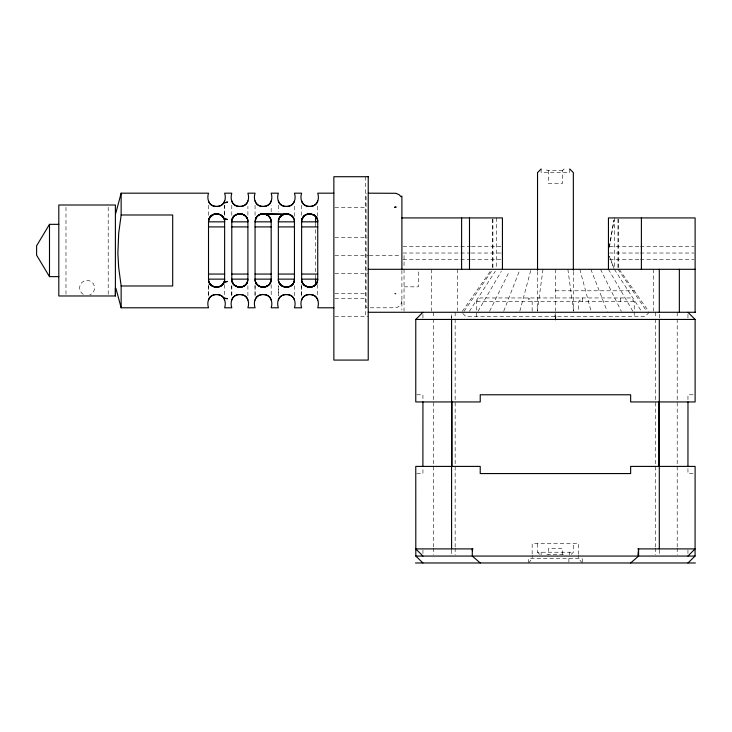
<?xml version="1.0" encoding="UTF-8"?>
<svg xmlns="http://www.w3.org/2000/svg" width="732" height="732" viewBox="0 0 732 732"><rect width="100%" height="100%" fill="white"/><g stroke="black" fill="none" stroke-linecap="round" stroke-linejoin="round"><path stroke-width="0.55" stroke-dasharray="3.66 2.75" d="M231.788 285.782L231.788 296.808L231.788 285.764M247.901 215.19L247.901 206.369M271.179 211.887L271.179 205.271M278.343 285.782L278.343 295.701L278.343 285.764M294.456 216.288L294.456 205.271M317.734 216.288L317.734 205.271M451.379 318.42L451.516 314.33L451.58 318.42M401.895 300.623C401.969 304.457 398.565 307.852 394.74 307.788L366.082 307.788L366.082 193.184M554.883 316.581L555.304 313.351M556 316.581L555.442 320.872L555.442 313.351M537.288 311.146L543.007 269.303M609.363 247.544L613.965 220.122L609.399 246.336M519.83 311.173L531.048 269.303M503.717 311.228L519.619 270.355M489.598 311.256L509.353 271.352M477.987 311.301L501.301 271.261M469.368 311.329L495.308 271.215M464.051 311.347L491.629 271.169M462.258 311.347L490.385 271.169M528.577 562.972L532.164 558.681L532.164 555.451M476.651 316.581L476.651 301.538L480.229 297.951L630.645 297.951L634.232 301.538L634.232 316.581M649.275 312.28L644.974 316.581L465.909 316.581L461.608 312.28M571.198 554.38L573.348 552.23L573.348 543.638M334.963 207.513L366.082 207.513M334.963 237.598L367.125 237.598M403.039 246.583L470.447 246.583M471.591 246.583L502.436 246.583M609.582 246.583L639.237 246.583M640.372 246.583L693.973 246.583M403.039 253.025L470.447 253.025M471.326 253.025L502.436 253.025M609.582 253.025L639.237 253.025M640.372 253.025L693.973 253.025M334.982 255.505L368.233 255.505M369.358 255.505L400.688 255.505M403.039 259.476L470.447 259.476M471.591 259.476L501.292 259.476M609.582 259.476L639.237 259.476M640.372 259.476L693.973 259.476M334.963 273.411L368.233 273.411M404.046 286.834L418.375 286.834L418.375 270.401M555.442 290.787L634.232 290.787M334.963 293.468L366.082 293.468M334.982 298.482L365.369 298.482M476.651 301.538L634.232 301.538M334.982 316.389L368.233 316.389M416.792 394.777L422.931 394.777L422.931 401.941M693.067 394.777L687.952 394.777L687.952 400.916M416.792 473.567L422.931 473.567L422.931 467.428M693.067 473.567L687.952 473.567L687.952 466.403M537.535 543.638L537.535 552.23L573.348 552.23M546.841 554.38L564.033 554.38M537.535 552.23L539.685 554.38M582.297 562.972L578.719 558.681L578.719 555.451M619.19 269.303L648.616 311.347M617.964 269.303L646.832 311.347M614.34 269.303L641.525 311.347M608.448 269.303L632.887 311.301M600.514 269.303L621.285 311.256M609.234 256.255L613.947 268.296L609.546 256.081M590.861 269.303L607.176 311.256M579.836 269.303L591.063 311.201M567.876 269.303L573.595 311.146M687.952 314.33L687.952 318.42M687.952 549.924L687.952 554.014M677.21 312.28L677.21 317.972M677.21 319.115L677.21 546.95M677.21 548.085L677.21 554.92M659.303 314.33L659.303 318.42M659.303 549.924L659.303 554.014M655.716 312.28L655.716 317.972M655.716 319.115L655.716 546.95M655.716 548.085L655.716 554.92M653.566 269.303L653.566 311.146M620.571 297.951L620.571 301.538M618.494 219.069L618.494 268.159M617.964 219.069L617.964 268.159M614.34 217.926L614.34 268.159M582.297 301.538L582.297 297.951L578.719 301.538L578.719 311.201M582.297 561.902L582.297 558.681L528.577 558.681L528.577 561.902M578.719 554.38L578.719 543.638L532.164 543.638L532.164 554.38M573.348 271.398L573.348 311.146M569.761 169.028L569.761 172.606L541.113 172.606L541.113 169.028M569.761 552.23L569.761 554.92M568.874 558.681L568.874 561.902M562.606 554.38L562.606 548.652L548.277 548.652L548.277 554.38M555.442 269.303L555.442 311.146M541.113 552.23L541.113 554.92M537.535 271.398L537.535 311.146M532.164 311.201L532.164 301.538L528.577 297.951L528.577 301.538M496.543 217.926L496.543 268.159M492.92 219.069L492.92 268.159M492.389 219.069L492.389 268.159M457.308 269.303L457.308 311.146M455.158 312.28L455.158 317.972M455.158 319.115L455.158 546.95M455.158 548.085L455.158 554.92M451.58 549.924L451.58 554.014M433.673 312.28L433.673 317.972M433.673 319.115L433.673 546.95M433.673 548.085L433.673 554.92M431.523 269.303L431.523 311.146M422.931 314.33L422.931 318.42M422.931 549.924L422.931 554.014M404.046 255.505L404.046 268.241M404.046 269.303L404.046 311.173M401.895 270.41L401.895 310.066M365.369 176.714L365.369 316.389M317.734 284.657L317.734 296.808M315.611 223.223L315.611 277.776M301.621 205.28L301.621 216.315M294.456 285.764L294.456 295.701M278.343 205.28L278.343 211.905M271.179 284.657L271.179 296.808M255.065 205.28L255.065 216.315M247.901 285.764L247.901 295.701M231.788 205.28L231.788 216.315M224.623 284.657L224.623 296.799M208.51 205.28L208.51 216.315M108.208 207.275L108.208 295.975M65.981 207.275L65.981 294.831M83.338 294.429A7.521 7.521 0 0 1 81.627 282.753A7.521 7.521 0 0 1 93.385 283.778A7.521 7.521 0 0 1 89.67 294.978M208.51 284.684L208.51 296.808L208.51 284.657M224.623 205.271L224.623 216.288L224.623 205.28M255.065 284.684L255.065 296.808L255.065 284.657M301.621 284.684L301.621 296.808L301.621 284.657M564.033 169.028L562.606 170.455L562.606 183.348L548.277 183.348L548.277 170.455L546.841 169.028L546.841 170.455L564.033 170.455L564.033 169.028M395.985 293.88L394.74 293.788L395.985 293.88"/><path stroke-width="1.1" d="M115.391 295.975L115.391 205.006L58.807 205.006L58.807 295.975L115.391 295.975L115.391 288.06M115.967 288.454L121.146 307.788L208.51 307.788C206.122 300.614 210.166 293.532 217.871 294.584C224.285 295.069 226.536 302.188 224.623 307.788L231.788 307.788C229.409 300.614 233.444 293.532 241.148 294.584C247.562 295.069 249.813 302.188 247.901 307.788L255.065 307.788C252.686 300.614 256.722 293.532 264.426 294.584C270.84 295.069 273.091 302.188 271.179 307.788L278.343 307.788C275.964 300.614 279.999 293.532 287.703 294.584C294.118 295.069 296.368 302.188 294.456 307.788L301.621 307.788C299.242 300.614 303.277 293.532 310.981 294.584C317.395 295.069 319.646 302.188 317.734 307.788L333.856 307.788M333.856 193.184L317.734 193.184C319.802 199.534 317.002 206.397 310.039 206.479C302.746 206.927 299.415 199.717 301.621 193.184L294.456 193.184C296.524 199.534 293.715 206.397 286.761 206.479C279.468 206.927 276.138 199.717 278.343 193.184L271.179 193.184C273.237 199.534 270.437 206.397 263.474 206.479C256.191 206.927 252.86 199.717 255.065 193.184L247.901 193.184C249.96 199.534 247.16 206.397 240.197 206.479C232.721 206.781 229.72 199.918 231.788 193.184L224.623 193.184C227.002 200.367 222.958 207.44 215.263 206.397C208.849 205.902 206.598 198.793 208.51 193.184L121.146 193.184L115.674 213.598M247.901 200.861C246.382 208.318 233.316 208.309 231.788 200.861M271.179 200.861C269.669 208.309 256.584 208.309 255.065 200.861M294.456 200.861C292.946 208.309 279.862 208.309 278.343 200.861M317.734 200.861C316.224 208.318 303.139 208.309 301.621 200.861M637.92 555.039L638.588 548.899L638.588 556.064L630.645 562.972M301.621 300.111C303.139 292.663 316.224 292.663 317.734 300.111M121.146 193.184L121.146 214.988L118.703 233.197L117.87 253.345L118.666 267.372L121.146 285.983L121.146 307.788M224.623 200.861C223.141 208.309 209.974 208.309 208.51 200.861M208.51 300.111C210.029 292.663 223.114 292.663 224.623 300.111M231.788 300.111C233.307 292.663 246.391 292.663 247.901 300.111M255.065 300.111C256.584 292.663 269.669 292.663 271.179 300.111M278.343 300.111C279.862 292.663 292.946 292.663 294.456 300.111M502.436 251.799L502.436 254.251M232.236 281.811C234.688 290.192 248.377 287.941 247.901 279.139L247.901 221.833C248.377 211.438 231.294 211.365 231.788 221.833L231.788 279.139C231.303 287.941 244.991 290.192 247.453 281.811M209.407 282.845C212.765 290.22 225.072 287.319 224.623 279.139L224.623 221.833C225.099 211.338 208.016 211.457 208.51 221.833L208.51 279.139C208.034 289.671 225.099 289.515 224.623 279.139L208.51 279.139C208.044 287.594 221.091 290.329 223.992 282.278C221.558 288.966 210.972 288.573 208.959 281.811M278.791 281.811C281.253 290.192 294.941 287.941 294.456 279.139L294.456 221.833C294.95 211.356 277.849 211.42 278.343 221.833L278.343 279.139C277.867 287.941 291.546 290.192 294.008 281.811M317.121 282.241L317.734 279.139L317.734 221.833C318.219 211.42 301.127 211.402 301.621 221.833L301.621 279.139C301.136 289.625 318.219 289.533 317.734 279.139L301.621 279.139C301.163 287.594 314.22 290.265 317.102 282.278C315.629 285.855 311.356 287.996 307.614 286.907M247.251 218.658C244.332 210.715 231.339 213.378 231.788 221.833L247.901 221.833C248.377 213.039 234.688 210.779 232.236 219.161M247.251 282.314L247.901 279.139L231.788 279.139C231.33 287.594 244.342 290.238 247.251 282.314C244.854 288.719 234.826 288.673 232.428 282.314M293.816 282.314L294.456 279.139L278.343 279.139C277.885 287.594 290.897 290.238 293.816 282.314C291.409 288.719 281.381 288.673 278.993 282.314M317.093 282.323C314.614 288.966 304.1 288.573 302.078 281.811M265.917 214.311C260.958 212.207 254.855 216.443 255.065 221.833L255.065 279.139C254.58 289.671 271.663 289.506 271.179 279.139L271.179 221.833C271.654 213.305 258.616 210.752 255.706 218.658C257.106 215.354 260.885 213.268 264.426 213.89L284.336 214.064C289.186 212.6 294.639 216.736 294.456 221.833L278.343 221.833L279.56 217.569L283.604 214.302M256.328 217.495L255.065 221.833L271.179 221.833C271.252 217.98 268.205 214.485 264.426 213.89M232.428 218.658C234.743 212.527 244.25 212.207 247.004 218.136M58.807 224.34L49.492 224.34L36.6 245.796L36.6 255.175L49.492 276.632L58.807 276.632M280.329 216.544L278.974 218.694L281.244 215.647L284.336 214.064M211.2 215.83L208.959 219.161C211.411 210.77 225.099 213.049 224.623 221.833L208.51 221.833L209.736 217.56L213.771 214.32M304.32 215.83L302.078 219.161C304.549 210.706 318.21 213.094 317.734 221.833L301.621 221.833C301.52 217.569 305.299 213.808 309.526 213.79M687.952 556.064L695.071 548.899L637.81 548.899M541.113 169.028L537.535 172.606L537.535 270.264M687.952 312.28L695.116 319.445L695.116 401.941L630.645 401.941L630.645 394.777L480.229 394.777L480.229 401.941L415.767 401.941L415.767 319.445L422.931 312.28M687.952 562.972L695.071 556.064L695.116 466.403L630.645 466.403L630.645 473.567L480.229 473.567L480.229 466.403L415.767 466.403L415.813 556.064L422.931 562.972M258.314 215.382L260.327 214.302M281.591 215.382L285.096 213.89L289.195 214.311M212.326 214.998L213.286 214.494M213.515 214.412L216.114 213.79M307.614 214.064L308.364 213.89M224.01 282.241L227.496 281.463L224.056 282.085M214.494 214.064C218.218 212.994 222.482 215.089 223.974 218.658L227.496 219.509L224.038 218.831M224.01 202.782L227.496 202.279L224.056 202.691M262.367 213.817L264.334 213.872M285.645 213.817L290.485 214.915L293.559 218.127L291.656 215.739M368.288 193.184L395.985 193.294L399.343 194.858L400.944 196.771M121.146 214.988L172.688 214.988L172.688 285.983L121.146 285.983M401.895 217.926L502.436 217.926L502.436 269.303M208.51 226.911L224.623 226.911M231.788 226.911L247.901 226.911M255.065 226.911L271.179 226.911M278.343 226.911L294.456 226.911M301.621 226.911L317.734 226.911M368.233 269.303L695.116 269.303M208.51 274.061L224.623 274.061M231.788 274.061L247.901 274.061M255.065 274.061L271.179 274.061M278.343 274.061L294.456 274.061M301.621 274.061L317.734 274.061M368.233 312.28L695.4 312.28M415.767 319.445L695.116 319.445M473.064 548.899L415.767 548.899L422.931 556.064M415.813 556.064L695.071 556.064M415.483 562.972L695.4 562.972M309.325 213.79L314.385 215.309L317.093 218.658L315.373 216.132M264.892 214L283.348 214.412M224.038 298.244L227.496 298.693L223.974 298.134M261.05 286.917C264.792 287.987 269.083 285.873 270.547 282.278C267.656 290.311 254.599 287.594 255.065 279.139L271.179 279.139C271.654 287.969 257.975 290.174 255.514 281.811M265.185 214.064L268.379 215.739L270.282 218.127L268.379 215.73M306.882 286.66L304.32 285.151L302.517 282.845M260.327 286.66L257.755 285.151L255.962 282.845M289.625 214.467L290.485 214.915M266.347 214.467L267.207 214.915M313.305 214.659L314.385 215.309M480.229 562.972L472.296 556.064L472.296 548.899L472.515 550.94M569.761 169.028L573.348 172.606L573.348 270.264M222.254 216.132L223.974 218.658M695.116 312.28L695.116 217.926L608.448 217.926L608.448 269.303M687.979 401.941L687.952 466.403M679.351 269.303L679.351 312.28M659.303 269.303L659.303 312.28M659.303 319.445L659.303 548.899M658.837 401.941L658.837 466.403M641.397 217.926L641.397 269.303M469.487 217.926L469.487 269.303M461.608 217.926L461.608 269.303M452.047 401.941L452.047 466.403M451.58 319.445L451.58 548.899M422.931 401.941L422.895 466.403M401.895 195.984L401.895 269.303M315.602 216.398L315.611 222.08M315.611 278.91L315.611 284.592M49.492 224.34L49.492 276.632M227.496 202.279L225.74 202.563L227.496 202.279M395.985 207.092L394.74 207.193L395.985 207.092M368.233 176.714L333.856 176.714L333.856 360.08L368.233 360.08L368.233 176.714"/></g></svg>
